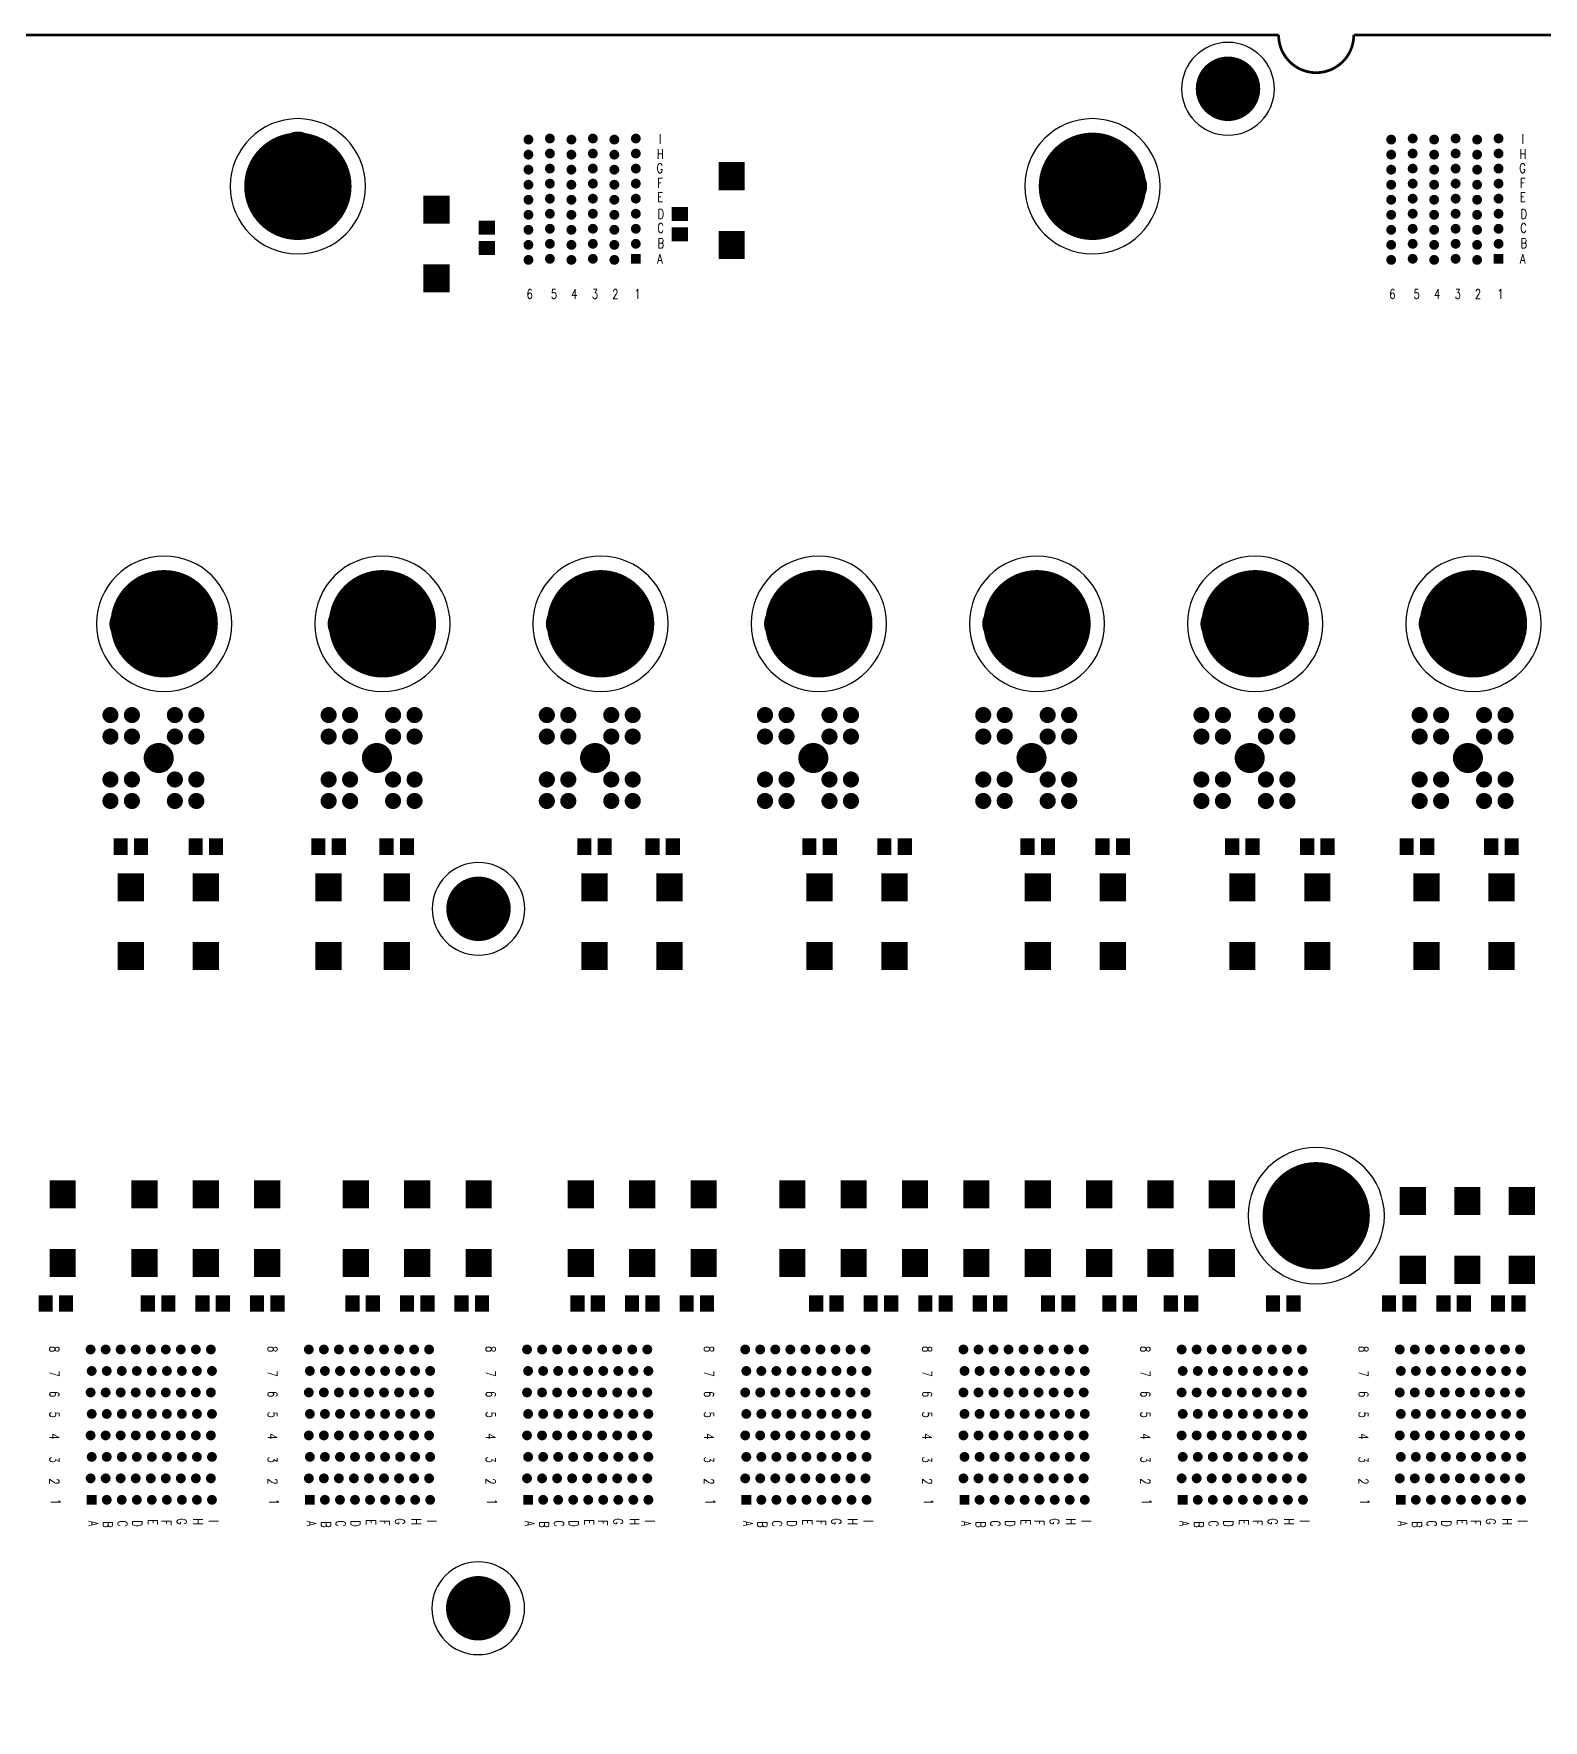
# Model space of a CAD drawing. Extents: x 0 to 432, y 0 to 280.
# Drawn here: x 174.5 to 315, y 122.5 to 279.5 of the extents above; entities that cross this region are included whole.
import ezdxf

# ---------------------------------------------------------------- set-up
doc = ezdxf.new("R2010")
doc.units = 0
doc.header["$MEASUREMENT"] = 0
doc.linetypes.add('KEEPOUT_00011000$0', pattern=[2, 1, 1])
doc.layers.get('0').update_dxf_attribs({"linetype": 'CONTINUOUS'})
for name, color, linetype in [('BOARD_OUTLINE_00', 3, 'CONTINUOUS'), ('DRIL_PLTE_THRU_07', 176, 'CONTINUOUS'), ('DRIL_SYMBOL', 3, 'CONTINUOUS'), ('KEEPOUT_-1', 3, 'CONTINUOUS'), ('KEEPOUT_00', 6, 'CONTINUOUS'), ('KEEPOUT_07', 6, 'CONTINUOUS'), ('PADS_INNER', 5, 'CONTINUOUS'), ('PADS_TOP', 1, 'CONTINUOUS'), ('PART_TOP_TEXT_26', 112, 'CONTINUOUS')]:
    doc.layers.add(name, color=color, linetype=linetype)
doc.styles.add('W0$127', font='simplex', dxfattribs={"width": 0.75})

# ---------------------------------------------------------------- blocks, each defined once
blk = doc.blocks.new('BOARD_1')
at = {"layer": 'BOARD_OUTLINE_00', "const_width": 0.254}
blk.add_lwpolyline([(0, 0), (431.8, 0), (431.8, 55.96999), (429.8, 55.96999, -1), (429.8, 62.96999), (431.8, 62.96999), (431.8, 165.94328), (429.79848, 165.94328, -1), (429.79848, 172.96638), (431.8, 172.96638), (431.8, 279.4), (419.4, 279.4), (419.40226, 279.39, -1), (412.4, 279.39), (412.4, 279.4), (297.399964, 279.4, -1), (290.399978, 279.4), (139.400026, 279.4, -1)], format="xyb", dxfattribs=at)
blk = doc.blocks.new('PART_BODY_TOP_1039')
at = {"layer": 'KEEPOUT_-1', "linetype": 'KEEPOUT_00011000$0'}
blk.add_lwpolyline([(-6.3, 0, 1), (6.3, 0, 1)], format="xyb", close=True, dxfattribs=at)
at = {"layer": 'KEEPOUT_07', "linetype": 'KEEPOUT_00011000$0'}
blk.add_lwpolyline([(-6.3, 0, 1), (6.3, 0, 1)], format="xyb", close=True, dxfattribs=at)
blk = doc.blocks.new('DRIL_SYMBOL_5$15')
at = {"layer": 'DRIL_SYMBOL', "const_width": 0.0508}
for points in [[(-0.254, 0), (0.254, 0)], [(0, -0.254), (0, 0.254)]]:
    blk.add_lwpolyline(points, dxfattribs=at)
blk = doc.blocks.new('DRIL_HOLE_5$15')
at = {"const_width": 2.575}
blk.add_lwpolyline([(-1.2875, 0, 1), (1.2875, 0, 1)], format="xyb", close=True, dxfattribs=at)
blk.add_blockref('DRIL_SYMBOL_5$15', (0, 0))
blk = doc.blocks.new('PAD_0')
at = {"const_width": 5}
blk.add_lwpolyline([(0, -2.5, 1), (0, 2.5, 1)], format="xyb", close=True, dxfattribs=at)
blk = doc.blocks.new('STK_TOP_6')
at = {"layer": 'DRIL_PLTE_THRU_07'}
blk.add_blockref('DRIL_HOLE_5$15', (0, 0), dxfattribs=at)
at = {"layer": 'PADS_INNER'}
blk.add_blockref('PAD_0', (0, 0), dxfattribs=at)
at = {"layer": 'PADS_TOP'}
blk.add_blockref('PAD_0', (0, 0), dxfattribs=at)
blk = doc.blocks.new('DRIL_SYMBOL_2$55')
at = {"layer": 'DRIL_SYMBOL', "const_width": 0.0508}
for points in [[(-0.254, 0), (0.254, 0)], [(0, -0.254), (0, 0.254)]]:
    blk.add_lwpolyline(points, dxfattribs=at)
blk = doc.blocks.new('DRIL_HOLE_2$55')
at = {"const_width": 1.275}
blk.add_lwpolyline([(-0.6375, 0, 1), (0.6375, 0, 1)], format="xyb", close=True, dxfattribs=at)
blk.add_blockref('DRIL_SYMBOL_2$55', (0, 0))
blk = doc.blocks.new('PAD_1')
at = {"const_width": 1.75}
blk.add_lwpolyline([(0, -0.875, 1), (0, 0.875, 1)], format="xyb", close=True, dxfattribs=at)
blk = doc.blocks.new('STK_TOP_7')
at = {"layer": 'DRIL_PLTE_THRU_07'}
blk.add_blockref('DRIL_HOLE_2$55', (0, 0), dxfattribs=at)
at = {"layer": 'PADS_INNER'}
blk.add_blockref('PAD_1', (0, 0), dxfattribs=at)
at = {"layer": 'PADS_TOP'}
blk.add_blockref('PAD_1', (0, 0), dxfattribs=at)
blk = doc.blocks.new('SYM_TOP_5')
for name, p in [('PART_BODY_TOP_1039', (0, 0)), ('STK_TOP_6', (0, 0)), ('STK_TOP_7', (3.35, 0))]:
    blk.add_blockref(name, p)
blk = doc.blocks.new('PART_TOP_15')
blk.add_blockref('SYM_TOP_5', (0, 0))
blk = doc.blocks.new('PART_TOP_16')
blk.add_blockref('SYM_TOP_5', (0, 0))
blk = doc.blocks.new('PART_TOP_17')
blk.add_blockref('SYM_TOP_5', (0, 0))
blk = doc.blocks.new('PART_TOP_18')
blk.add_blockref('SYM_TOP_5', (0, 0))
blk = doc.blocks.new('PART_TOP_19')
blk.add_blockref('SYM_TOP_5', (0, 0))
blk = doc.blocks.new('PART_TOP_21')
blk.add_blockref('SYM_TOP_5', (0, 0))
blk = doc.blocks.new('PART_TOP_22')
blk.add_blockref('SYM_TOP_5', (0, 0))
blk = doc.blocks.new('PART_TOP_32')
blk.add_blockref('SYM_TOP_5', (0, 0))
blk = doc.blocks.new('PART_TOP_33')
blk.add_blockref('SYM_TOP_5', (0, 0))
blk = doc.blocks.new('PART_BODY_TOP_1040')
at = {"layer": 'PART_TOP_TEXT_26', "style": 'W0$127', "width": 0.75}
for s, p in [('I', (7.112, 5.1562)), ('G', (6.9088, 2.4384)), ('H', (6.9342, 3.7592)), ('F', (6.9596, 1.0668)), ('E', (6.9596, -0.254)), ('D', (7.0104, -1.8288)), ('C', (6.985, -3.1242)), ('B', (7.0104, -4.5466)), ('A', (6.9596, -5.9944)), ('6', (-5.207, -9.271)), ('5', (-2.9464, -9.271)), ('4', (-1.0414, -9.271)), ('3', (0.889, -9.271)), ('2', (2.7686, -9.271)), ('1', (4.8514, -9.271))]:
    blk.add_text(s, height=0.889, dxfattribs=at).set_placement(p)
blk = doc.blocks.new('DRIL_SYMBOL_0$5')
at = {"layer": 'DRIL_SYMBOL', "const_width": 0.0508}
for points in [[(-0.254, 0), (0.254, 0)], [(0, -0.254), (0, 0.254)]]:
    blk.add_lwpolyline(points, dxfattribs=at)
blk = doc.blocks.new('DRIL_HOLE_0$5')
at = {"const_width": 0.25}
blk.add_lwpolyline([(-0.125, 0, 1), (0.125, 0, 1)], format="xyb", close=True, dxfattribs=at)
blk.add_blockref('DRIL_SYMBOL_0$5', (0, 0))
blk = doc.blocks.new('PAD_2')
at = {"const_width": 0.4572}
blk.add_lwpolyline([(0, -0.2286, 1), (0, 0.2286, 1)], format="xyb", close=True, dxfattribs=at)
blk = doc.blocks.new('STK_TOP_8')
at = {"layer": 'DRIL_PLTE_THRU_07'}
blk.add_blockref('DRIL_HOLE_0$5', (0, 0), dxfattribs=at)
at = {"layer": 'PADS_INNER'}
blk.add_blockref('PAD_2', (0, 0), dxfattribs=at)
at = {"layer": 'PADS_TOP'}
blk.add_blockref('PAD_2', (0, 0), dxfattribs=at)
blk = doc.blocks.new('PAD_4')
at = {"const_width": 0.9144}
blk.add_lwpolyline([(-0.4572, 0), (0.4572, 0)], dxfattribs=at)
blk = doc.blocks.new('STK_TOP_9')
at = {"layer": 'DRIL_PLTE_THRU_07'}
blk.add_blockref('DRIL_HOLE_0$5', (0, 0), dxfattribs=at)
at = {"layer": 'PADS_INNER'}
blk.add_blockref('PAD_2', (0, 0), dxfattribs=at)
at = {"layer": 'PADS_TOP'}
blk.add_blockref('PAD_4', (0, 0), dxfattribs=at)
blk = doc.blocks.new('SYM_TOP_6')
for name, p in [('STK_TOP_8', (-5.0292, 5.55)), ('PART_BODY_TOP_1040', (0, 0)), ('STK_TOP_8', (-3.029204, 5.65)), ('STK_TOP_8', (-1.029208, 5.55)), ('STK_TOP_8', (0.970788, 5.65)), ('STK_TOP_8', (2.970784, 5.55)), ('STK_TOP_8', (4.97078, 5.65)), ('STK_TOP_8', (-5.0292, 4.15)), ('STK_TOP_8', (-5.0292, 2.75)), ('STK_TOP_8', (-3.029204, 4.25)), ('STK_TOP_8', (-3.029204, 2.85)), ('STK_TOP_8', (-1.029208, 4.15)), ('STK_TOP_8', (-1.029208, 2.75)), ('STK_TOP_8', (0.970788, 4.25)), ('STK_TOP_8', (0.970788, 2.85)), ('STK_TOP_8', (2.970784, 4.15)), ('STK_TOP_8', (2.970784, 2.75)), ('STK_TOP_8', (4.97078, 4.25)), ('STK_TOP_8', (4.97078, 2.85)), ('STK_TOP_8', (-5.0292, 1.35)), ('STK_TOP_8', (-3.029204, 1.45)), ('STK_TOP_8', (-1.029208, 1.35)), ('STK_TOP_8', (0.970788, 1.45)), ('STK_TOP_8', (2.970784, 1.35)), ('STK_TOP_8', (4.97078, 1.45)), ('STK_TOP_8', (-5.0292, -0.05)), ('STK_TOP_8', (-3.029204, 0.05)), ('STK_TOP_8', (-1.029208, -0.05)), ('STK_TOP_8', (0.970788, 0.05)), ('STK_TOP_8', (2.970784, -0.05)), ('STK_TOP_8', (4.97078, 0.05)), ('STK_TOP_8', (-5.0292, -1.45)), ('STK_TOP_8', (-3.029204, -1.35)), ('STK_TOP_8', (-1.029208, -1.45)), ('STK_TOP_8', (0.970788, -1.35)), ('STK_TOP_8', (2.970784, -1.45)), ('STK_TOP_8', (4.97078, -1.35)), ('STK_TOP_8', (-5.0292, -2.85)), ('STK_TOP_8', (-3.029204, -2.75)), ('STK_TOP_8', (-1.029208, -2.85)), ('STK_TOP_8', (0.970788, -2.75)), ('STK_TOP_8', (2.970784, -2.85)), ('STK_TOP_8', (4.97078, -2.75)), ('STK_TOP_8', (-5.0292, -4.25)), ('STK_TOP_8', (-3.029204, -4.15)), ('STK_TOP_8', (-1.029208, -4.25)), ('STK_TOP_8', (0.970788, -4.15)), ('STK_TOP_8', (2.970784, -4.25)), ('STK_TOP_8', (4.97078, -4.15)), ('STK_TOP_8', (-5.0292, -5.65)), ('STK_TOP_8', (-3.029204, -5.55)), ('STK_TOP_8', (-1.029208, -5.65)), ('STK_TOP_8', (0.970788, -5.55)), ('STK_TOP_8', (2.970784, -5.65)), ('STK_TOP_9', (4.97078, -5.55))]:
    blk.add_blockref(name, p)
blk = doc.blocks.new('PART_TOP_35')
blk.add_blockref('SYM_TOP_6', (0, 0))
blk = doc.blocks.new('PART_TOP_36')
blk.add_blockref('SYM_TOP_6', (0, 0))
blk = doc.blocks.new('PART_BODY_TOP_1044')
at = {"layer": 'PART_TOP_TEXT_26', "style": 'W0$127', "width": 0.75}
for s, p in [('H', (8.7122, 3.9116)), ('I', (8.8646, 5.3594)), ('G', (8.7122, 2.3876)), ('F', (8.8646, 0.9652)), ('E', (8.8138, -0.3048)), ('D', (8.9154, -1.7526)), ('C', (8.9154, -3.1242)), ('B', (8.9916, -4.4958)), ('A', (8.9408, -5.842)), ('8', (-7.3152, -9.4742)), ('7', (-5.0292, -9.4742)), ('6', (-3.1242, -9.4742)), ('5', (-1.2192, -9.4742)), ('4', (0.8128, -9.4742)), ('3', (2.9718, -9.4742)), ('2', (5.0038, -9.4742)), ('1', (6.9088, -9.3472))]:
    blk.add_text(s, height=0.889, dxfattribs=at).set_placement(p)
blk = doc.blocks.new('SYM_TOP_10')
for name, p in [('STK_TOP_8', (-7, 5.55)), ('PART_BODY_TOP_1044', (0, 0)), ('STK_TOP_8', (-5, 5.65)), ('STK_TOP_8', (-3, 5.55)), ('STK_TOP_8', (-1, 5.65)), ('STK_TOP_8', (1, 5.55)), ('STK_TOP_8', (3, 5.65)), ('STK_TOP_8', (5, 5.55)), ('STK_TOP_8', (7, 5.65)), ('STK_TOP_8', (-7, 4.15)), ('STK_TOP_8', (-7, 2.75)), ('STK_TOP_8', (-5, 4.25)), ('STK_TOP_8', (-5, 2.85)), ('STK_TOP_8', (-3, 4.15)), ('STK_TOP_8', (-3, 2.75)), ('STK_TOP_8', (-1, 4.25)), ('STK_TOP_8', (-1, 2.85)), ('STK_TOP_8', (1, 4.15)), ('STK_TOP_8', (1, 2.75)), ('STK_TOP_8', (3, 4.25)), ('STK_TOP_8', (3, 2.85)), ('STK_TOP_8', (5, 4.15)), ('STK_TOP_8', (5, 2.75)), ('STK_TOP_8', (7, 4.25)), ('STK_TOP_8', (7, 2.85)), ('STK_TOP_8', (-7, 1.35)), ('STK_TOP_8', (-5, 1.45)), ('STK_TOP_8', (-3, 1.35)), ('STK_TOP_8', (-1, 1.45)), ('STK_TOP_8', (1, 1.35)), ('STK_TOP_8', (3, 1.45)), ('STK_TOP_8', (5, 1.35)), ('STK_TOP_8', (7, 1.45)), ('STK_TOP_8', (-7, -0.05)), ('STK_TOP_8', (-5, 0.05)), ('STK_TOP_8', (-3, -0.05)), ('STK_TOP_8', (-1, 0.05)), ('STK_TOP_8', (1, -0.05)), ('STK_TOP_8', (3, 0.05)), ('STK_TOP_8', (5, -0.05)), ('STK_TOP_8', (7, 0.05)), ('STK_TOP_8', (-7, -1.45)), ('STK_TOP_8', (-5, -1.35)), ('STK_TOP_8', (-3, -1.45)), ('STK_TOP_8', (-1, -1.35)), ('STK_TOP_8', (1, -1.45)), ('STK_TOP_8', (3, -1.35)), ('STK_TOP_8', (5, -1.45)), ('STK_TOP_8', (7, -1.35)), ('STK_TOP_8', (-7, -2.85)), ('STK_TOP_8', (-5, -2.75)), ('STK_TOP_8', (-3, -2.85)), ('STK_TOP_8', (-1, -2.75)), ('STK_TOP_8', (1, -2.85)), ('STK_TOP_8', (3, -2.75)), ('STK_TOP_8', (5, -2.85)), ('STK_TOP_8', (7, -2.75)), ('STK_TOP_8', (-7, -4.25)), ('STK_TOP_8', (-5, -4.15)), ('STK_TOP_8', (-3, -4.25)), ('STK_TOP_8', (-1, -4.15)), ('STK_TOP_8', (1, -4.25)), ('STK_TOP_8', (3, -4.15)), ('STK_TOP_8', (5, -4.25)), ('STK_TOP_8', (7, -4.15)), ('STK_TOP_8', (-7, -5.65)), ('STK_TOP_8', (-5, -5.55)), ('STK_TOP_8', (-3, -5.65)), ('STK_TOP_8', (-1, -5.55)), ('STK_TOP_8', (1, -5.65)), ('STK_TOP_8', (3, -5.55)), ('STK_TOP_8', (5, -5.65)), ('STK_TOP_9', (7, -5.55))]:
    blk.add_blockref(name, p)
blk = doc.blocks.new('PART_TOP_65')
blk.add_blockref('SYM_TOP_10', (0, 0))
blk = doc.blocks.new('PART_TOP_67')
blk.add_blockref('SYM_TOP_10', (0, 0))
blk = doc.blocks.new('PART_TOP_69')
blk.add_blockref('SYM_TOP_10', (0, 0))
blk = doc.blocks.new('PART_TOP_71')
blk.add_blockref('SYM_TOP_10', (0, 0))
blk = doc.blocks.new('PART_TOP_73')
blk.add_blockref('SYM_TOP_10', (0, 0))
blk = doc.blocks.new('PART_TOP_75')
blk.add_blockref('SYM_TOP_10', (0, 0))
blk = doc.blocks.new('PART_TOP_77')
blk.add_blockref('SYM_TOP_10', (0, 0))
blk = doc.blocks.new('DRIL_HOLE_0')
blk.add_lwpolyline([(0, 0, 1), (0, 0, 1)], format="xyb", close=True)
blk = doc.blocks.new('PAD_12')
blk.add_lwpolyline([(0, 0, 1), (0, 0, 1)], format="xyb", close=True)
blk = doc.blocks.new('PAD_13')
at = {"const_width": 1.321}
blk.add_lwpolyline([(-0.762, 0), (0.762, 0)], dxfattribs=at)
blk = doc.blocks.new('STK_TOP_21')
at = {"layer": 'DRIL_PLTE_THRU_07'}
blk.add_blockref('DRIL_HOLE_0', (0, 0), dxfattribs=at)
at = {"layer": 'PADS_INNER'}
blk.add_blockref('PAD_12', (0, 0), dxfattribs=at)
at = {"layer": 'PADS_TOP', "rotation": 90}
blk.add_blockref('PAD_13', (0, 0), dxfattribs=at)
blk = doc.blocks.new('SYM_TOP_18')
for p in [(-0.94996, 0), (0.94996, 0)]:
    blk.add_blockref('STK_TOP_21', p)
blk = doc.blocks.new('PART_TOP_99')
blk.add_blockref('SYM_TOP_18', (0, 0))
blk = doc.blocks.new('PART_TOP_100')
blk.add_blockref('SYM_TOP_18', (0, 0))
blk = doc.blocks.new('PART_TOP_111')
blk.add_blockref('SYM_TOP_18', (0, 0))
blk = doc.blocks.new('PART_TOP_113')
blk.add_blockref('SYM_TOP_18', (0, 0))
blk = doc.blocks.new('PART_TOP_114')
blk.add_blockref('SYM_TOP_18', (0, 0))
blk = doc.blocks.new('PART_TOP_115')
blk.add_blockref('SYM_TOP_18', (0, 0))
blk = doc.blocks.new('PART_TOP_116')
blk.add_blockref('SYM_TOP_18', (0, 0))
blk = doc.blocks.new('PART_TOP_117')
blk.add_blockref('SYM_TOP_18', (0, 0))
blk = doc.blocks.new('PART_TOP_118')
blk.add_blockref('SYM_TOP_18', (0, 0))
blk = doc.blocks.new('PART_TOP_119')
blk.add_blockref('SYM_TOP_18', (0, 0))
blk = doc.blocks.new('PART_TOP_120')
blk.add_blockref('SYM_TOP_18', (0, 0))
blk = doc.blocks.new('PART_TOP_122')
blk.add_blockref('SYM_TOP_18', (0, 0))
blk = doc.blocks.new('PART_TOP_124')
blk.add_blockref('SYM_TOP_18', (0, 0))
blk = doc.blocks.new('PART_TOP_127')
blk.add_blockref('SYM_TOP_18', (0, 0))
blk = doc.blocks.new('PART_TOP_131')
blk.add_blockref('SYM_TOP_18', (0, 0))
blk = doc.blocks.new('PART_TOP_132')
blk.add_blockref('SYM_TOP_18', (0, 0))
blk = doc.blocks.new('PART_TOP_144')
blk.add_blockref('SYM_TOP_18', (0, 0))
blk = doc.blocks.new('PART_TOP_145')
blk.add_blockref('SYM_TOP_18', (0, 0))
blk = doc.blocks.new('PART_TOP_146')
blk.add_blockref('SYM_TOP_18', (0, 0))
blk = doc.blocks.new('PART_TOP_147')
blk.add_blockref('SYM_TOP_18', (0, 0))
blk = doc.blocks.new('PART_TOP_148')
blk.add_blockref('SYM_TOP_18', (0, 0))
blk = doc.blocks.new('PART_TOP_149')
blk.add_blockref('SYM_TOP_18', (0, 0))
blk = doc.blocks.new('PART_TOP_150')
blk.add_blockref('SYM_TOP_18', (0, 0))
blk = doc.blocks.new('PART_TOP_151')
blk.add_blockref('SYM_TOP_18', (0, 0))
blk = doc.blocks.new('PART_TOP_152')
blk.add_blockref('SYM_TOP_18', (0, 0))
blk = doc.blocks.new('PART_TOP_153')
blk.add_blockref('SYM_TOP_18', (0, 0))
blk = doc.blocks.new('PART_TOP_154')
blk.add_blockref('SYM_TOP_18', (0, 0))
blk = doc.blocks.new('PART_TOP_155')
blk.add_blockref('SYM_TOP_18', (0, 0))
blk = doc.blocks.new('PART_TOP_156')
blk.add_blockref('SYM_TOP_18', (0, 0))
blk = doc.blocks.new('PART_TOP_157')
blk.add_blockref('SYM_TOP_18', (0, 0))
blk = doc.blocks.new('PART_TOP_158')
blk.add_blockref('SYM_TOP_18', (0, 0))
blk = doc.blocks.new('PART_TOP_159')
blk.add_blockref('SYM_TOP_18', (0, 0))
blk = doc.blocks.new('PART_TOP_160')
blk.add_blockref('SYM_TOP_18', (0, 0))
blk = doc.blocks.new('PART_TOP_161')
blk.add_blockref('SYM_TOP_18', (0, 0))
blk = doc.blocks.new('PART_TOP_162')
blk.add_blockref('SYM_TOP_18', (0, 0))
blk = doc.blocks.new('PART_TOP_163')
blk.add_blockref('SYM_TOP_18', (0, 0))
blk = doc.blocks.new('PART_TOP_164')
blk.add_blockref('SYM_TOP_18', (0, 0))
blk = doc.blocks.new('PART_BODY_TOP_1048')
at = {"layer": 'KEEPOUT_00', "linetype": 'KEEPOUT_00011000$0'}
blk.add_lwpolyline([(-6.35, 0, 1), (6.35, 0, 1)], format="xyb", close=True, dxfattribs=at)
blk = doc.blocks.new('DRIL_SYMBOL_7')
at = {"layer": 'DRIL_SYMBOL', "const_width": 0.0508}
for points in [[(-0.254, 0), (0.254, 0)], [(0, -0.254), (0, 0.254)]]:
    blk.add_lwpolyline(points, dxfattribs=at)
blk = doc.blocks.new('DRIL_HOLE_7')
at = {"const_width": 3.5}
blk.add_lwpolyline([(-1.75, 0, 1), (1.75, 0, 1)], format="xyb", close=True, dxfattribs=at)
blk.add_blockref('DRIL_SYMBOL_7', (0, 0))
blk = doc.blocks.new('STK_TOP_17')
at = {"layer": 'DRIL_PLTE_THRU_07'}
blk.add_blockref('DRIL_HOLE_7', (0, 0), dxfattribs=at)
at = {"layer": 'PADS_INNER'}
blk.add_blockref('PAD_0', (0, 0), dxfattribs=at)
at = {"layer": 'PADS_TOP'}
blk.add_blockref('PAD_0', (0, 0), dxfattribs=at)
blk = doc.blocks.new('SYM_TOP_14')
for name in ['PART_BODY_TOP_1048', 'STK_TOP_17']:
    blk.add_blockref(name, (0, 0))
blk = doc.blocks.new('PART_TOP_216')
blk.add_blockref('SYM_TOP_14', (0, 0))
blk = doc.blocks.new('PART_BODY_TOP_1047')
at = {"layer": 'KEEPOUT_00', "linetype": 'KEEPOUT_00011000$0'}
blk.add_lwpolyline([(-4.318, 0, 1), (4.318, 0, 1)], format="xyb", close=True, dxfattribs=at)
blk = doc.blocks.new('DRIL_SYMBOL_3$5')
at = {"layer": 'DRIL_SYMBOL', "const_width": 0.0508}
for points in [[(-0.254, 0), (0.254, 0)], [(0, -0.254), (0, 0.254)]]:
    blk.add_lwpolyline(points, dxfattribs=at)
blk = doc.blocks.new('DRIL_HOLE_3$5')
at = {"const_width": 1.75}
blk.add_lwpolyline([(-0.875, 0, 1), (0.875, 0, 1)], format="xyb", close=True, dxfattribs=at)
blk.add_blockref('DRIL_SYMBOL_3$5', (0, 0))
blk = doc.blocks.new('PAD_16')
at = {"const_width": 3}
blk.add_lwpolyline([(0, -1.5, 1), (0, 1.5, 1)], format="xyb", close=True, dxfattribs=at)
blk = doc.blocks.new('STK_TOP_16')
at = {"layer": 'DRIL_PLTE_THRU_07'}
blk.add_blockref('DRIL_HOLE_3$5', (0, 0), dxfattribs=at)
at = {"layer": 'PADS_INNER'}
blk.add_blockref('PAD_16', (0, 0), dxfattribs=at)
at = {"layer": 'PADS_TOP'}
blk.add_blockref('PAD_16', (0, 0), dxfattribs=at)
blk = doc.blocks.new('SYM_TOP_13')
for name in ['PART_BODY_TOP_1047', 'STK_TOP_16']:
    blk.add_blockref(name, (0, 0))
blk = doc.blocks.new('PART_TOP_220')
blk.add_blockref('SYM_TOP_13', (0, 0))
blk = doc.blocks.new('PART_TOP_224')
blk.add_blockref('SYM_TOP_13', (0, 0))
blk = doc.blocks.new('PART_TOP_233')
blk.add_blockref('SYM_TOP_13', (0, 0))
blk = doc.blocks.new('DRIL_SYMBOL_0$85')
at = {"layer": 'DRIL_SYMBOL', "const_width": 0.0508}
for points in [[(-0.254, 0), (0.254, 0)], [(0, -0.254), (0, 0.254)]]:
    blk.add_lwpolyline(points, dxfattribs=at)
blk = doc.blocks.new('DRIL_HOLE_0$85')
at = {"const_width": 0.425}
blk.add_lwpolyline([(-0.2125, 0, 1), (0.2125, 0, 1)], format="xyb", close=True, dxfattribs=at)
blk.add_blockref('DRIL_SYMBOL_0$85', (0, 0))
blk = doc.blocks.new('PAD_17')
at = {"const_width": 0.75}
blk.add_lwpolyline([(0, -0.375, 1), (0, 0.375, 1)], format="xyb", close=True, dxfattribs=at)
blk = doc.blocks.new('STK_TOP_23')
at = {"layer": 'DRIL_PLTE_THRU_07'}
blk.add_blockref('DRIL_HOLE_0$85', (0, 0), dxfattribs=at)
at = {"layer": 'PADS_INNER'}
blk.add_blockref('PAD_17', (0, 0), dxfattribs=at)
at = {"layer": 'PADS_TOP'}
blk.add_blockref('PAD_17', (0, 0), dxfattribs=at)
blk = doc.blocks.new('DRIL_SYMBOL_2$1')
at = {"layer": 'DRIL_SYMBOL', "const_width": 0.0508}
for points in [[(-0.254, 0), (0.254, 0)], [(0, -0.254), (0, 0.254)]]:
    blk.add_lwpolyline(points, dxfattribs=at)
blk = doc.blocks.new('DRIL_HOLE_2$1')
at = {"const_width": 1.05}
blk.add_lwpolyline([(-0.525, 0, 1), (0.525, 0, 1)], format="xyb", close=True, dxfattribs=at)
blk.add_blockref('DRIL_SYMBOL_2$1', (0, 0))
blk = doc.blocks.new('PAD_19')
at = {"const_width": 1.4}
blk.add_lwpolyline([(0, -0.7, 1), (0, 0.7, 1)], format="xyb", close=True, dxfattribs=at)
blk = doc.blocks.new('STK_TOP_24')
at = {"layer": 'DRIL_PLTE_THRU_07'}
blk.add_blockref('DRIL_HOLE_2$1', (0, 0), dxfattribs=at)
at = {"layer": 'PADS_INNER'}
blk.add_blockref('PAD_19', (0, 0), dxfattribs=at)
at = {"layer": 'PADS_TOP'}
blk.add_blockref('PAD_19', (0, 0), dxfattribs=at)
blk = doc.blocks.new('SYM_TOP_20')
for name, p in [('STK_TOP_23', (-4.00101, 3.5052)), ('STK_TOP_23', (-2.001012, 3.5052)), ('STK_TOP_23', (1.99898, 3.5052)), ('STK_TOP_23', (3.998976, 3.5052)), ('STK_TOP_23', (-4.001008, 1.505204)), ('STK_TOP_23', (-2.001012, 1.505204)), ('STK_TOP_23', (1.99898, 1.505204)), ('STK_TOP_23', (3.998976, 1.505204)), ('STK_TOP_24', (0, 0)), ('STK_TOP_23', (-4.00101, -2.49479)), ('STK_TOP_23', (-2.001012, -2.494788)), ('STK_TOP_23', (1.99898, -2.49479)), ('STK_TOP_23', (3.998976, -2.494788)), ('STK_TOP_23', (-4.001008, -4.494784)), ('STK_TOP_23', (-2.001012, -4.494784)), ('STK_TOP_23', (1.99898, -4.494784)), ('STK_TOP_23', (3.998976, -4.494784))]:
    blk.add_blockref(name, p)
blk = doc.blocks.new('PART_TOP_247')
blk.add_blockref('SYM_TOP_20', (0, 0))
blk = doc.blocks.new('PART_TOP_248')
blk.add_blockref('SYM_TOP_20', (0, 0))
blk = doc.blocks.new('PART_TOP_249')
blk.add_blockref('SYM_TOP_20', (0, 0))
blk = doc.blocks.new('PART_TOP_250')
blk.add_blockref('SYM_TOP_20', (0, 0))
blk = doc.blocks.new('PART_TOP_251')
blk.add_blockref('SYM_TOP_20', (0, 0))
blk = doc.blocks.new('PART_TOP_252')
blk.add_blockref('SYM_TOP_20', (0, 0))
blk = doc.blocks.new('PART_TOP_253')
blk.add_blockref('SYM_TOP_20', (0, 0))
blk = doc.blocks.new('PAD_20')
at = {"const_width": 2.4384}
blk.add_lwpolyline([(-1.3081, 0), (1.3081, 0)], dxfattribs=at)
blk = doc.blocks.new('STK_TOP_28')
at = {"layer": 'DRIL_PLTE_THRU_07'}
blk.add_blockref('DRIL_HOLE_0', (0, 0), dxfattribs=at)
at = {"layer": 'PADS_INNER'}
blk.add_blockref('PAD_12', (0, 0), dxfattribs=at)
at = {"layer": 'PADS_TOP'}
blk.add_blockref('PAD_20', (0, 0), dxfattribs=at)
blk = doc.blocks.new('SYM_TOP_25')
for p in [(-3.2, 0), (3.2, 0)]:
    blk.add_blockref('STK_TOP_28', p)
blk = doc.blocks.new('PART_TOP_268')
blk.add_blockref('SYM_TOP_25', (0, 0))
blk = doc.blocks.new('PART_TOP_269')
blk.add_blockref('SYM_TOP_25', (0, 0))
blk = doc.blocks.new('PART_TOP_270')
blk.add_blockref('SYM_TOP_25', (0, 0))
blk = doc.blocks.new('PART_TOP_271')
blk.add_blockref('SYM_TOP_25', (0, 0))
blk = doc.blocks.new('PART_TOP_272')
blk.add_blockref('SYM_TOP_25', (0, 0))
blk = doc.blocks.new('PART_TOP_273')
blk.add_blockref('SYM_TOP_25', (0, 0))
blk = doc.blocks.new('PART_TOP_275')
blk.add_blockref('SYM_TOP_25', (0, 0))
blk = doc.blocks.new('PART_TOP_276')
blk.add_blockref('SYM_TOP_25', (0, 0))
blk = doc.blocks.new('PART_TOP_277')
blk.add_blockref('SYM_TOP_25', (0, 0))
blk = doc.blocks.new('PART_TOP_278')
blk.add_blockref('SYM_TOP_25', (0, 0))
blk = doc.blocks.new('PART_TOP_279')
blk.add_blockref('SYM_TOP_25', (0, 0))
blk = doc.blocks.new('PART_TOP_280')
blk.add_blockref('SYM_TOP_25', (0, 0))
blk = doc.blocks.new('PART_TOP_281')
blk.add_blockref('SYM_TOP_25', (0, 0))
blk = doc.blocks.new('PART_TOP_282')
blk.add_blockref('SYM_TOP_25', (0, 0))
blk = doc.blocks.new('PART_TOP_283')
blk.add_blockref('SYM_TOP_25', (0, 0))
blk = doc.blocks.new('PART_TOP_284')
blk.add_blockref('SYM_TOP_25', (0, 0))
blk = doc.blocks.new('PART_TOP_286')
blk.add_blockref('SYM_TOP_25', (0, 0))
blk = doc.blocks.new('PART_TOP_287')
blk.add_blockref('SYM_TOP_25', (0, 0))
blk = doc.blocks.new('PART_TOP_288')
blk.add_blockref('SYM_TOP_25', (0, 0))
blk = doc.blocks.new('PART_TOP_289')
blk.add_blockref('SYM_TOP_25', (0, 0))
blk = doc.blocks.new('PART_TOP_290')
blk.add_blockref('SYM_TOP_25', (0, 0))
blk = doc.blocks.new('PART_TOP_340')
blk.add_blockref('SYM_TOP_25', (0, 0))
blk = doc.blocks.new('PART_TOP_345')
blk.add_blockref('SYM_TOP_25', (0, 0))
blk = doc.blocks.new('PART_TOP_347')
blk.add_blockref('SYM_TOP_25', (0, 0))
blk = doc.blocks.new('PART_TOP_362')
blk.add_blockref('SYM_TOP_25', (0, 0))
blk = doc.blocks.new('PART_TOP_364')
blk.add_blockref('SYM_TOP_25', (0, 0))
blk = doc.blocks.new('PART_TOP_365')
blk.add_blockref('SYM_TOP_25', (0, 0))
blk = doc.blocks.new('PART_TOP_366')
blk.add_blockref('SYM_TOP_25', (0, 0))
blk = doc.blocks.new('PART_TOP_367')
blk.add_blockref('SYM_TOP_25', (0, 0))
blk = doc.blocks.new('PART_TOP_369')
blk.add_blockref('SYM_TOP_25', (0, 0))
blk = doc.blocks.new('PART_TOP_370')
blk.add_blockref('SYM_TOP_25', (0, 0))
blk = doc.blocks.new('PART_TOP_372')
blk.add_blockref('SYM_TOP_25', (0, 0))
blk = doc.blocks.new('PART_TOP_373')
blk.add_blockref('SYM_TOP_25', (0, 0))
blk = doc.blocks.new('PART_TOP_374')
blk.add_blockref('SYM_TOP_25', (0, 0))
blk = doc.blocks.new('PART_TOP_376')
blk.add_blockref('SYM_TOP_25', (0, 0))
blk = doc.blocks.new('PART_TOP_378')
blk.add_blockref('SYM_TOP_25', (0, 0))
blk = doc.blocks.new('PART_TOP_382')
blk.add_blockref('SYM_TOP_25', (0, 0))

msp = doc.modelspace()

# ---------------------------------------------------------------- block references
for name, p in [('BOARD_1', (0, 0)), ('PART_TOP_220', (285.6865, 274.4)), ('PART_TOP_35', (225.57, 264.12)), ('PART_TOP_33', (273.06, 265.32)), ('PART_TOP_36', (305.9139, 264.12)), ('PART_TOP_233', (215.890094, 198.049896)), ('PART_TOP_216', (293.9, 169.47)), ('PART_TOP_144', (176.53, 161.29)), ('PART_TOP_147', (196.215, 161.29)), ('PART_TOP_150', (215.265, 161.29)), ('PART_TOP_153', (236.22, 161.29)), ('PART_TOP_155', (253.365, 161.29)), ('PART_TOP_156', (258.445, 161.29)), ('PART_TOP_162', (301.625, 161.29)), ('PART_TOP_224', (215.86444, 132.92582))]:
    msp.add_blockref(name, p)
for name, p, rotation in [('PART_TOP_32', (199.07, 265.32), 90), ('PART_TOP_347', (239.46358, 263.06526), 90), ('PART_TOP_345', (211.97824, 259.9563), 270), ('PART_TOP_100', (234.63758, 261.79526), 90), ('PART_TOP_99', (216.65438, 260.52526), 270), ('PART_TOP_15', (186.62, 224.59), 180), ('PART_TOP_16', (206.94, 224.59), 180), ('PART_TOP_17', (227.26, 224.59), 180), ('PART_TOP_18', (247.58, 224.59), 180), ('PART_TOP_19', (267.9, 224.59), 180), ('PART_TOP_21', (288.22, 224.59), 180), ('PART_TOP_22', (308.54, 224.59), 180), ('PART_TOP_247', (186.110118, 212.09), 270), ('PART_TOP_248', (206.430118, 212.09), 270), ('PART_TOP_249', (226.750118, 212.09), 270), ('PART_TOP_250', (247.070118, 212.09), 270), ('PART_TOP_251', (267.390118, 212.09), 270), ('PART_TOP_252', (287.710118, 212.09), 270), ('PART_TOP_253', (308.030118, 212.09), 270), ('PART_TOP_127', (183.515, 203.835), 180), ('PART_TOP_114', (190.5, 203.835), 180), ('PART_TOP_111', (201.93, 203.835), 180), ('PART_TOP_116', (208.28, 203.835), 180), ('PART_TOP_131', (226.695, 203.835), 180), ('PART_TOP_118', (233.045, 203.835), 180), ('PART_TOP_113', (247.65, 203.835), 180), ('PART_TOP_120', (254.635, 203.835), 180), ('PART_TOP_115', (267.97, 203.835), 180), ('PART_TOP_132', (274.955, 203.835), 180), ('PART_TOP_117', (287.02, 203.835), 180), ('PART_TOP_124', (294.005, 203.835), 180), ('PART_TOP_119', (303.276, 203.835), 180), ('PART_TOP_122', (311.15, 203.835), 180), ('PART_TOP_378', (183.515, 196.85), 270), ('PART_TOP_373', (190.5, 196.85), 270), ('PART_TOP_376', (201.93, 196.85), 270), ('PART_TOP_340', (208.28, 196.85), 270), ('PART_TOP_374', (226.695, 196.85), 270), ('PART_TOP_369', (233.68, 196.85), 270), ('PART_TOP_372', (247.65, 196.85), 270), ('PART_TOP_366', (254.635, 196.85), 270), ('PART_TOP_370', (267.97, 196.85), 270), ('PART_TOP_364', (274.955, 196.85), 270), ('PART_TOP_367', (287.02, 196.85), 270), ('PART_TOP_362', (294.005, 196.85), 270), ('PART_TOP_365', (304.165, 196.85), 270), ('PART_TOP_382', (311.15, 196.85), 270), ('PART_TOP_268', (177.165, 168.275), 90), ('PART_TOP_269', (184.785, 168.275), 90), ('PART_TOP_270', (190.5, 168.275), 90), ('PART_TOP_271', (196.215, 168.275), 90), ('PART_TOP_272', (204.47, 168.275), 90), ('PART_TOP_273', (210.185, 168.275), 90), ('PART_TOP_275', (215.9, 168.275), 90), ('PART_TOP_276', (225.425, 168.275), 90), ('PART_TOP_277', (231.14, 168.275), 90), ('PART_TOP_278', (236.855, 168.275), 90), ('PART_TOP_279', (245.11, 168.275), 90), ('PART_TOP_280', (250.825, 168.275), 90), ('PART_TOP_281', (256.54, 168.275), 90), ('PART_TOP_282', (262.255, 168.275), 90), ('PART_TOP_283', (267.97, 168.275), 90), ('PART_TOP_284', (273.685, 168.275), 90), ('PART_TOP_286', (279.4, 168.275), 90), ('PART_TOP_287', (285.115, 168.275), 90), ('PART_TOP_288', (302.895, 167.64), 90), ('PART_TOP_289', (307.975, 167.64), 90), ('PART_TOP_290', (313.055, 167.64), 90), ('PART_TOP_145', (186.055, 161.29), 180), ('PART_TOP_146', (191.135, 161.29), 180), ('PART_TOP_148', (205.105, 161.29), 180), ('PART_TOP_149', (210.185, 161.29), 180), ('PART_TOP_151', (226.06, 161.29), 180), ('PART_TOP_152', (231.14, 161.29), 180), ('PART_TOP_154', (248.285, 161.29), 180), ('PART_TOP_157', (263.525, 161.29), 180), ('PART_TOP_158', (269.875, 161.29), 180), ('PART_TOP_159', (275.59, 161.29), 180), ('PART_TOP_160', (281.305, 161.29), 180), ('PART_TOP_161', (290.83, 161.29), 180), ('PART_TOP_163', (306.705, 161.29), 180), ('PART_TOP_164', (311.785, 161.29), 180), ('PART_TOP_65', (185.42, 150.02002), 270), ('PART_TOP_67', (205.74, 150.02002), 270), ('PART_TOP_69', (226.06, 150.02002), 270), ('PART_TOP_71', (246.38, 150.02002), 270), ('PART_TOP_73', (266.7, 150.02002), 270), ('PART_TOP_75', (287.02, 150.02), 270), ('PART_TOP_77', (307.332126, 150.02002), 270)]:
    msp.add_blockref(name, p, dxfattribs=dict(rotation=rotation))

doc.saveas('drawing.dxf')
